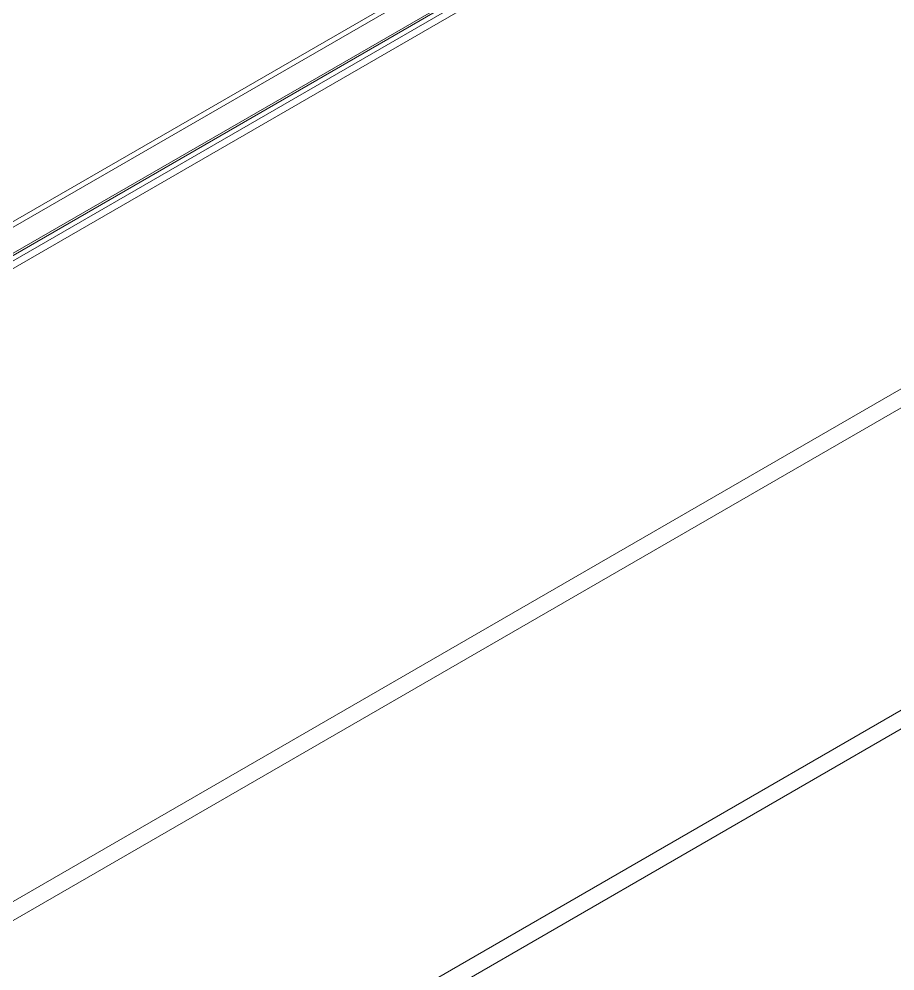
# Model space of a CAD drawing. Header units: inches. Extents: x 0.03 to 2.74, y 0.01 to 1.91.
# Drawn here: x 0.36508 to 0.40791, y 1.18895 to 1.23548 of the extents above; entities that cross this region are included whole.
import ezdxf

# ---------------------------------------------------------------- set-up
doc = ezdxf.new("R2010")
doc.units = ezdxf.units.IN
doc.header["$MEASUREMENT"] = 0

msp = doc.modelspace()

# ---------------------------------------------------------------- linework, layer by layer
at = {"linetype": 'Continuous', "lineweight": 15}
for p, q in [((0.43338415, 1.26517379), (0.15072275, 1.10199684)), ((0.43359409, 1.26502177), (0.15093269, 1.10184481)), ((0.15132661, 1.10069331), (0.43398801, 1.26387027)), ((0.43400179, 1.26398748), (0.15134039, 1.10081053)), ((0.43392492, 1.2635674), (0.15126352, 1.10039045)), ((0.15135815, 1.10007197), (0.43401955, 1.26324893)), ((0.41859857, 1.22340191), (0.15543491, 1.07148077)), ((0.15583552, 1.07078682), (0.41899918, 1.22270796)), ((0.41859857, 1.20769921), (0.15543491, 1.05577806)), ((0.15583552, 1.05508411), (0.41899918, 1.20700526))]:
    msp.add_line(p, q, dxfattribs=at)

doc.saveas('drawing.dxf')
